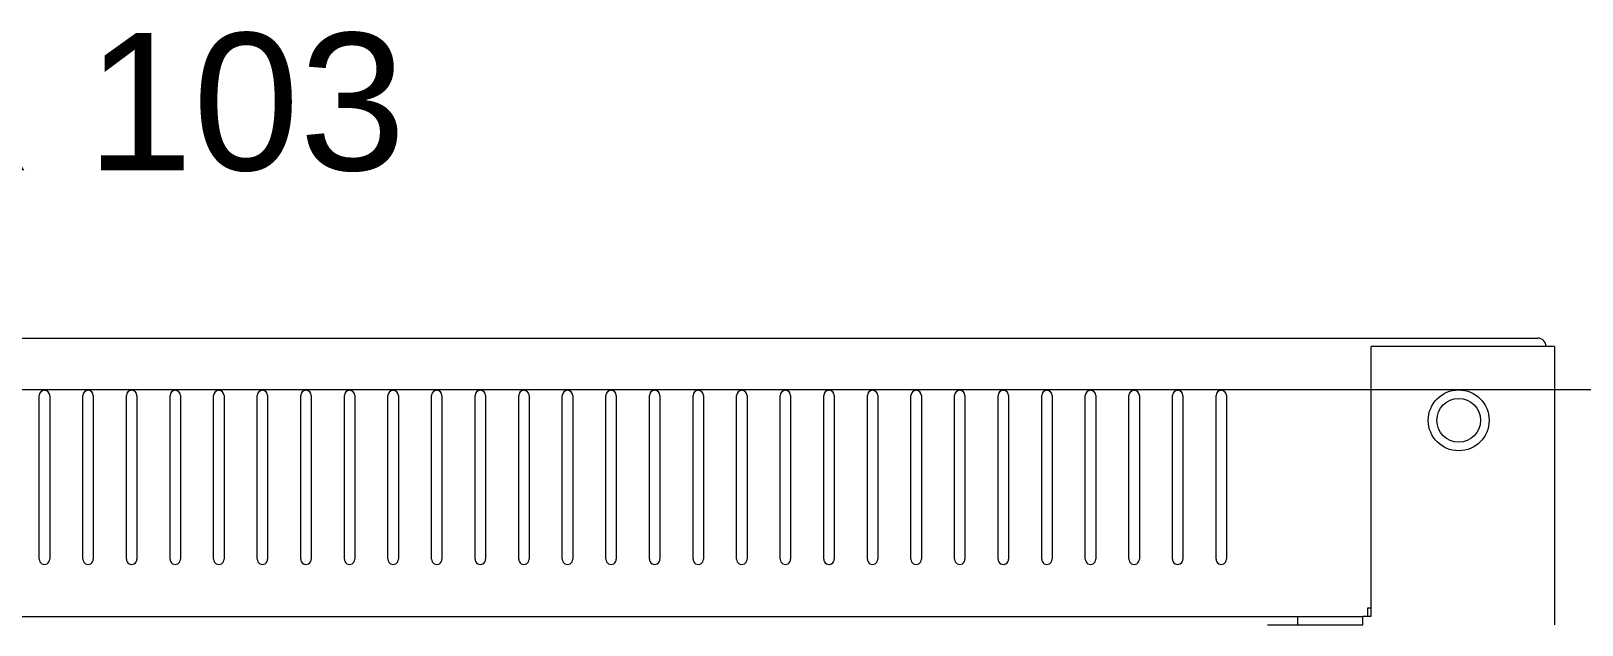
# Model space of a CAD drawing. Header units: millimetres. Extents: x -71336 to -33468, y -26189 to 22712.
# Drawn here: x -34063.6 to -33780.7, y -19889.5 to -19781.2 of the extents above; entities that cross this region are included whole.
import ezdxf
from ezdxf.enums import TextEntityAlignment as Align

# ---------------------------------------------------------------- set-up
doc = ezdxf.new("R2010")
doc.units = ezdxf.units.MM
doc.layers.add('SC - Equipment', color=7, linetype='Continuous', lineweight=13)
doc.layers.add('SC - Rack Layout - U-guides and centreline', color=5, linetype='Continuous', lineweight=13, plot=False)
doc.layers.add('SC - Xlines', color=252, linetype='Continuous', plot=False)
doc.styles.add('ARIAL', font='arial.ttf')

# ---------------------------------------------------------------- blocks, each defined once
blk = doc.blocks.new('*U254')
at = {"layer": 'SC - Rack Layout - U-guides and centreline', "ltscale": 5}
blk.add_lwpolyline([(-300, 0), (300, 0)], dxfattribs=at)
blk = doc.blocks.new('*U255')
at = {"layer": 'SC - Rack Layout - U-guides and centreline', "color": 0, "linetype": 'ByBlock', "lineweight": -2, "transparency": 16777216}
blk.add_blockref('*U254', (0, 400.05), dxfattribs=at)
blk = doc.blocks.new('*U285')
at = {"ltscale": 5}
for p, q in [((279.3873, 458.724), (279.3873, 407.924)), ((227.076, 407.924), (244.4623, 407.924))]:
    blk.add_line(p, q, dxfattribs=at)
at = {"layer": 'SC - Equipment'}
for p, q in [((-276.352, 460.248), (276.352, 460.248)), ((245.9863, 409.5115), (245.9863, 458.724)), ((279.3873, 458.724), (245.9863, 458.724)), ((276.352, 458.724), (274.828, 458.724)), ((3.0226, 419.9255), (3.0226, 449.7705)), ((4.9276, 449.7705), (4.9276, 419.9255)), ((10.9728, 419.9255), (10.9728, 449.7705)), ((12.8778, 449.7705), (12.8778, 419.9255)), ((18.923, 419.9255), (18.923, 449.7705)), ((20.828, 449.7705), (20.828, 419.9255)), ((26.8732, 419.9255), (26.8732, 449.7705)), ((28.7782, 449.7705), (28.7782, 419.9255)), ((34.8234, 419.9255), (34.8234, 449.7705)), ((36.7284, 449.7705), (36.7284, 419.9255)), ((42.7736, 419.9255), (42.7736, 449.7705)), ((44.6786, 449.7705), (44.6786, 419.9255)), ((50.7238, 419.9255), (50.7238, 449.7705)), ((52.6288, 449.7705), (52.6288, 419.9255)), ((58.674, 419.9255), (58.674, 449.7705)), ((60.579, 449.7705), (60.579, 419.9255)), ((66.6242, 419.9255), (66.6242, 449.7705)), ((68.5292, 449.7705), (68.5292, 419.9255)), ((74.5744, 419.9255), (74.5744, 449.7705)), ((76.4794, 449.7705), (76.4794, 419.9255)), ((82.5246, 419.9255), (82.5246, 449.7705)), ((84.4296, 449.7705), (84.4296, 419.9255)), ((90.4748, 419.9255), (90.4748, 449.7705)), ((92.3798, 449.7705), (92.3798, 419.9255)), ((98.425, 419.9255), (98.425, 449.7705)), ((100.33, 449.7705), (100.33, 419.9255)), ((106.3752, 419.9255), (106.3752, 449.7705)), ((108.2802, 449.7705), (108.2802, 419.9255)), ((114.3254, 419.9255), (114.3254, 449.7705)), ((116.2304, 449.7705), (116.2304, 419.9255)), ((122.2756, 419.9255), (122.2756, 449.7705)), ((124.1806, 449.7705), (124.1806, 419.9255)), ((130.2258, 419.9255), (130.2258, 449.7705)), ((132.1308, 449.7705), (132.1308, 419.9255)), ((138.176, 419.9255), (138.176, 449.7705)), ((140.081, 449.7705), (140.081, 419.9255)), ((146.1262, 419.9255), (146.1262, 449.7705)), ((148.0312, 449.7705), (148.0312, 419.9255)), ((154.0764, 419.9255), (154.0764, 449.7705)), ((155.9814, 449.7705), (155.9814, 419.9255)), ((162.0266, 419.9255), (162.0266, 449.7705)), ((163.9316, 449.7705), (163.9316, 419.9255)), ((169.9768, 419.9255), (169.9768, 449.7705)), ((171.8818, 449.7705), (171.8818, 419.9255)), ((177.927, 419.9255), (177.927, 449.7705)), ((179.832, 449.7705), (179.832, 419.9255)), ((185.8772, 419.9255), (185.8772, 449.7705)), ((187.7822, 449.7705), (187.7822, 419.9255)), ((193.8274, 419.9255), (193.8274, 449.7705)), ((195.7324, 449.7705), (195.7324, 419.9255)), ((201.7776, 419.9255), (201.7776, 449.7705)), ((203.6826, 449.7705), (203.6826, 419.9255)), ((209.7278, 419.9255), (209.7278, 449.7705)), ((211.6328, 449.7705), (211.6328, 419.9255)), ((217.678, 419.9255), (217.678, 449.7705)), ((219.583, 449.7705), (219.583, 419.9255)), ((245.364, 409.5115), (245.364, 411.0482)), ((245.364, 411.0482), (245.9863, 411.0482)), ((-245.364, 409.448), (244.4623, 409.448)), ((232.537, 409.448), (232.537, 407.924)), ((244.4623, 409.5115), (245.9863, 409.5115)), ((244.4623, 407.924), (244.4623, 409.5115))]:
    blk.add_line(p, q, dxfattribs=at)
for radius in [5.5499, 3.9751]:
    blk.add_circle((261.9375, 445.2366), radius, dxfattribs=at)
for centre, radius, start, end in [((276.352, 458.724), 1.524, 0, 90), ((3.9751, 449.7705), 0.9525, 0.000017, 180.000009), ((11.9253, 449.7705), 0.9525, 0.000017, 180.000009), ((19.8755, 449.7705), 0.9525, 0.000017, 180.000009), ((27.8257, 449.7705), 0.9525, 0.000017, 180.000009), ((35.7759, 449.7705), 0.9525, 0.000017, 180.000009), ((43.7261, 449.7705), 0.9525, 0.000017, 180.000009), ((51.6763, 449.7705), 0.9525, 0.000017, 180.000009), ((59.6265, 449.7705), 0.9525, 0.000017, 180.000009), ((67.5767, 449.7705), 0.9525, 0.000017, 180.000009), ((75.5269, 449.7705), 0.9525, 0.000017, 180.000009), ((83.4771, 449.7705), 0.9525, 0.000017, 180.000009), ((91.4273, 449.7705), 0.9525, 0.000017, 180.000009), ((99.3775, 449.7705), 0.9525, 0.000017, 180.000009), ((107.3277, 449.7705), 0.9525, 0.000017, 180.000009), ((115.2779, 449.7705), 0.9525, 0.000017, 180.000009), ((123.2281, 449.7705), 0.9525, 0.000017, 180.000009), ((131.1783, 449.7705), 0.9525, 0.000017, 180.000009), ((139.1285, 449.7705), 0.9525, 0.000017, 180.000009), ((147.0787, 449.7705), 0.9525, 0.000017, 180.000009), ((155.0289, 449.7705), 0.9525, 0.000017, 180.000009), ((162.9791, 449.7705), 0.9525, 0.000017, 180.000009), ((170.9293, 449.7705), 0.9525, 0.000017, 180.000009), ((178.8795, 449.7705), 0.9525, 0.000017, 180.000009), ((186.8297, 449.7705), 0.9525, 0.000017, 180.000009), ((194.7799, 449.7705), 0.9525, 0.000017, 180.000009), ((202.7301, 449.7705), 0.9525, 0.000017, 180.000009), ((210.6803, 449.7705), 0.9525, 0.000017, 180.000009), ((218.6305, 449.7705), 0.9525, 0.000017, 180.000009), ((3.9751, 419.9255), 0.9525, 180.000009, 0.000017), ((11.9253, 419.9255), 0.9525, 180.000009, 0.000017), ((19.8755, 419.9255), 0.9525, 180.000009, 0.000017), ((27.8257, 419.9255), 0.9525, 180.000009, 0.000017), ((35.7759, 419.9255), 0.9525, 180.000009, 0.000017), ((43.7261, 419.9255), 0.9525, 180.000009, 0.000017), ((51.6763, 419.9255), 0.9525, 180.000009, 0.000017), ((59.6265, 419.9255), 0.9525, 180.000009, 0.000017), ((67.5767, 419.9255), 0.9525, 180.000009, 0.000017), ((75.5269, 419.9255), 0.9525, 180.000009, 0.000017), ((83.4771, 419.9255), 0.9525, 180.000009, 0.000017), ((91.4273, 419.9255), 0.9525, 180.000009, 0.000017), ((99.3775, 419.9255), 0.9525, 180.000009, 0.000017), ((107.3277, 419.9255), 0.9525, 180.000009, 0.000017), ((115.2779, 419.9255), 0.9525, 180.000009, 0.000017), ((123.2281, 419.9255), 0.9525, 180.000009, 0.000017), ((131.1783, 419.9255), 0.9525, 180.000009, 0.000017), ((139.1285, 419.9255), 0.9525, 180.000009, 0.000017), ((147.0787, 419.9255), 0.9525, 180.000009, 0.000017), ((155.0289, 419.9255), 0.9525, 180.000009, 0.000017), ((162.9791, 419.9255), 0.9525, 180.000009, 0.000017), ((170.9293, 419.9255), 0.9525, 180.000009, 0.000017), ((178.8795, 419.9255), 0.9525, 180.000009, 0.000017), ((186.8297, 419.9255), 0.9525, 180.000009, 0.000017), ((194.7799, 419.9255), 0.9525, 180.000009, 0.000017), ((202.7301, 419.9255), 0.9525, 180.000009, 0.000017), ((210.6803, 419.9255), 0.9525, 180.000009, 0.000017), ((218.6305, 419.9255), 0.9525, 180.000009, 0.000017)]:
    blk.add_arc(centre, radius, start, end, dxfattribs=at)
at = {"ltscale": 5, "style": 'ARIAL', "flags": 1}
blk.add_attdef('UNITS', (470.5, 46), '', height=9.73997, dxfattribs=at)

msp = doc.modelspace()

# ---------------------------------------------------------------- block references
at = {"layer": 'SC - Equipment'}
msp.add_blockref('*U285', (-34065.092, -20297.397), dxfattribs=at)
at = {"layer": 'SC - Rack Layout - U-guides and centreline'}
msp.add_blockref('*U255', (-34065.543, -20246.597), dxfattribs=at)

# ---------------------------------------------------------------- texts
at = {"layer": 'SC - Xlines', "transparency": 33554687, "style": 'ARIAL'}
msp.add_text('AVR 103', height=25, dxfattribs=at).set_placement((-34065.092, -19794.042), align=Align.MIDDLE_CENTER)

doc.saveas('drawing.dxf')
